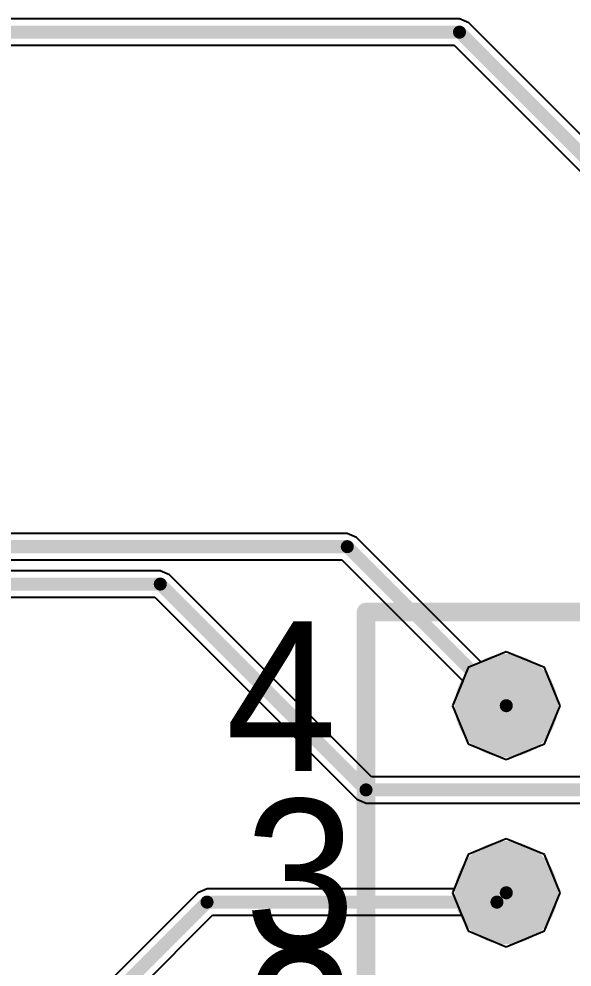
# Model space of a CAD drawing. Header units: millimetres. Extents: x 67 to 176, y 11 to 117.
# Drawn here: x 157.85 to 165.36, y 54.62 to 67.49 of the extents above; entities that cross this region are included whole.
import ezdxf

# ---------------------------------------------------------------- set-up
doc = ezdxf.new("R2010")
doc.units = ezdxf.units.MM
for name, color, linetype in [('BottomLayer', 5, 'Continuous'), ('BottomSolder', 6, 'Continuous'), ('MultiLayer', 9, 'Continuous'), ('PadHoleLayer', 156, 'Continuous'), ('TopLayer', 1, 'Continuous'), ('TopOverlay', 2, 'Continuous'), ('TopSolder', 216, 'Continuous')]:
    doc.layers.add(name, color=color, linetype=linetype)

# ---------------------------------------------------------------- blocks, each defined once
blk = doc.blocks.new('C_________53')
at = {"layer": 'BottomLayer', "const_width": 0.6}
for points in [[(2.24, 0, 1), (2.84, 0, 1)], [(-0.3, -2.54, 1), (0.3, -2.54, 1)], [(2.24, -2.54, 1), (2.84, -2.54, 1)], [(-0.3, -5.08, 1), (0.3, -5.08, 1)], [(2.24, -5.08, 1), (2.84, -5.08, 1)], [(-0.3, -7.62, 1), (0.3, -7.62, 1)], [(2.24, -7.62, 1), (2.84, -7.62, 1)]]:
    blk.add_lwpolyline(points, format="xyb", close=True, dxfattribs=at)
at = {"layer": 'BottomLayer'}
blk.add_solid([(-0.6, -0.6), (0.6, -0.6), (-0.6, 0.6), (0.6, 0.6)], dxfattribs=at)
at = {"layer": 'BottomSolder', "const_width": 0.702}
for points in [[(2.189, 0, 1), (2.891, 0, 1)], [(-0.351, -2.54, 1), (0.351, -2.54, 1)], [(2.189, -2.54, 1), (2.891, -2.54, 1)], [(-0.351, -5.08, 1), (0.351, -5.08, 1)], [(2.189, -5.08, 1), (2.891, -5.08, 1)], [(-0.351, -7.62, 1), (0.351, -7.62, 1)], [(2.189, -7.62, 1), (2.891, -7.62, 1)]]:
    blk.add_lwpolyline(points, format="xyb", close=True, dxfattribs=at)
at = {"layer": 'BottomSolder'}
blk.add_solid([(-0.702, -0.702), (0.702, -0.702), (-0.702, 0.702), (0.702, 0.702)], dxfattribs=at)
at = {"layer": 'MultiLayer', "const_width": 0.6}
for points in [[(2.24, 0, 1), (2.84, 0, 1)], [(-0.3, -2.54, 1), (0.3, -2.54, 1)], [(2.24, -2.54, 1), (2.84, -2.54, 1)], [(-0.3, -5.08, 1), (0.3, -5.08, 1)], [(2.24, -5.08, 1), (2.84, -5.08, 1)], [(-0.3, -7.62, 1), (0.3, -7.62, 1)], [(2.24, -7.62, 1), (2.84, -7.62, 1)]]:
    blk.add_lwpolyline(points, format="xyb", close=True, dxfattribs=at)
at = {"layer": 'MultiLayer'}
blk.add_solid([(-0.6, -0.6), (0.6, -0.6), (-0.6, 0.6), (0.6, 0.6)], dxfattribs=at)
at = {"layer": 'PadHoleLayer', "const_width": 0.3}
for points in [[(-0.15, 0, 1), (0.15, 0, 1)], [(2.39, 0, 1), (2.69, 0, 1)], [(-0.15, -2.54, 1), (0.15, -2.54, 1)], [(2.39, -2.54, 1), (2.69, -2.54, 1)], [(-0.15, -5.08, 1), (0.15, -5.08, 1)], [(2.39, -5.08, 1), (2.69, -5.08, 1)], [(-0.15, -7.62, 1), (0.15, -7.62, 1)], [(2.39, -7.62, 1), (2.69, -7.62, 1)]]:
    blk.add_lwpolyline(points, format="xyb", close=True, dxfattribs=at)
at = {"layer": 'TopLayer', "const_width": 0.6}
for points in [[(2.24, 0, 1), (2.84, 0, 1)], [(-0.3, -2.54, 1), (0.3, -2.54, 1)], [(2.24, -2.54, 1), (2.84, -2.54, 1)], [(-0.3, -5.08, 1), (0.3, -5.08, 1)], [(2.24, -5.08, 1), (2.84, -5.08, 1)], [(-0.3, -7.62, 1), (0.3, -7.62, 1)], [(2.24, -7.62, 1), (2.84, -7.62, 1)]]:
    blk.add_lwpolyline(points, format="xyb", close=True, dxfattribs=at)
at = {"layer": 'TopLayer'}
blk.add_solid([(-0.6, -0.6), (0.6, -0.6), (-0.6, 0.6), (0.6, 0.6)], dxfattribs=at)
at = {"layer": 'TopOverlay', "const_width": 0.254}
for points in [[(-1.778, 1.143), (-1.905, 1.016)], [(4.445, 1.143), (-1.778, 1.143)], [(4.445, 1.143), (4.445, -8.89)], [(-1.905, 1.016), (-1.905, -8.89)], [(4.445, -8.89), (-1.905, -8.89)]]:
    blk.add_lwpolyline(points, dxfattribs=at)
at = {"layer": 'TopOverlay', "const_width": 0.127}
for points in [[(-1.841, 1.143, 1), (-1.714, 1.143, 1)], [(-1.841, 1.143, 1), (-1.714, 1.143, 1)], [(4.381, 1.143, 1), (4.508, 1.143, 1)], [(4.381, 1.143, 1), (4.508, 1.143, 1)], [(-1.968, 1.016, 1), (-1.841, 1.016, 1)], [(-1.968, 1.016, 1), (-1.841, 1.016, 1)], [(-1.968, -8.89, 1), (-1.841, -8.89, 1)], [(-1.968, -8.89, 1), (-1.841, -8.89, 1)], [(4.381, -8.89, 1), (4.508, -8.89, 1)], [(4.381, -8.89, 1), (4.508, -8.89, 1)]]:
    blk.add_lwpolyline(points, format="xyb", close=True, dxfattribs=at)
at = {"layer": 'TopSolder', "const_width": 0.702}
for points in [[(2.189, 0, 1), (2.891, 0, 1)], [(-0.351, -2.54, 1), (0.351, -2.54, 1)], [(2.189, -2.54, 1), (2.891, -2.54, 1)], [(-0.351, -5.08, 1), (0.351, -5.08, 1)], [(2.189, -5.08, 1), (2.891, -5.08, 1)], [(-0.351, -7.62, 1), (0.351, -7.62, 1)], [(2.189, -7.62, 1), (2.891, -7.62, 1)]]:
    blk.add_lwpolyline(points, format="xyb", close=True, dxfattribs=at)
at = {"layer": 'TopSolder'}
blk.add_solid([(-0.702, -0.702), (0.702, -0.702), (-0.702, 0.702), (0.702, 0.702)], dxfattribs=at)

msp = doc.modelspace()

# ---------------------------------------------------------------- linework, layer by layer
at = {"layer": 'BottomLayer'}
for p, q in [((164.465, 58.898), (163.947, 58.684)), ((164.983, 58.684), (164.465, 58.898)), ((163.947, 58.684), (163.733, 58.166)), ((165.197, 58.166), (164.983, 58.684)), ((163.733, 58.166), (163.947, 57.648)), ((164.983, 57.648), (165.197, 58.166)), ((163.947, 57.648), (164.465, 57.434)), ((164.465, 57.434), (164.983, 57.648)), ((164.465, 56.358), (163.947, 56.144)), ((164.983, 56.144), (164.465, 56.358)), ((163.947, 56.144), (163.733, 55.626)), ((165.197, 55.626), (164.983, 56.144)), ((163.733, 55.626), (163.947, 55.108)), ((164.983, 55.108), (165.197, 55.626)), ((163.947, 55.108), (164.465, 54.894)), ((164.465, 54.894), (164.983, 55.108))]:
    msp.add_line(p, q, dxfattribs=at)
at = {"layer": 'TopLayer'}
for p, q in [((163.83, 67.489), (155.702, 67.489)), ((163.956, 67.436), (163.83, 67.489)), ((167.131, 64.261), (163.956, 67.436)), ((155.776, 67.131), (163.756, 67.131)), ((163.756, 67.131), (166.826, 64.061)), ((162.306, 60.504), (154.633, 60.504)), ((162.432, 60.451), (162.306, 60.504)), ((164.126, 58.758), (162.432, 60.451)), ((154.559, 60.146), (162.232, 60.146)), ((162.232, 60.146), (163.873, 58.505)), ((159.766, 59.996), (154.813, 59.996)), ((159.892, 59.943), (159.766, 59.996)), ((162.634, 57.202), (159.892, 59.943)), ((154.887, 59.638), (159.692, 59.638)), ((159.692, 59.638), (162.434, 56.897)), ((164.465, 58.898), (164.126, 58.758)), ((164.983, 58.684), (164.465, 58.898)), ((165.197, 58.166), (164.983, 58.684)), ((163.873, 58.505), (163.733, 58.166)), ((163.733, 58.166), (163.947, 57.648)), ((164.983, 57.648), (165.197, 58.166)), ((163.947, 57.648), (164.465, 57.434)), ((164.465, 57.434), (164.983, 57.648)), ((165.608, 57.202), (162.634, 57.202)), ((162.434, 56.897), (162.56, 56.844)), ((162.56, 56.844), (165.534, 56.844)), ((164.465, 56.358), (163.947, 56.144)), ((164.983, 56.144), (164.465, 56.358)), ((163.947, 56.144), (163.755, 55.678)), ((165.197, 55.626), (164.983, 56.144)), ((160.275, 55.625), (158.676, 54.027)), ((160.401, 55.678), (160.275, 55.625)), ((163.755, 55.678), (160.401, 55.678)), ((164.983, 55.108), (165.197, 55.626)), ((158.876, 53.722), (160.475, 55.32)), ((160.475, 55.32), (163.86, 55.32)), ((163.86, 55.32), (163.947, 55.108)), ((163.947, 55.108), (164.465, 54.894)), ((164.465, 54.894), (164.983, 55.108))]:
    msp.add_line(p, q, dxfattribs=at)
at = {"layer": 'TopLayer', "const_width": 0.178}
for points in [[(155.702, 67.31), (163.83, 67.31)], [(163.83, 67.31), (167.005, 64.135)], [(154.559, 60.325), (162.306, 60.325)], [(162.306, 60.325), (164.465, 58.166)], [(154.813, 59.817), (159.766, 59.817)], [(159.766, 59.817), (162.56, 57.023)], [(162.56, 57.023), (165.608, 57.023)], [(164.338, 55.499), (164.465, 55.626)], [(158.75, 53.848), (160.401, 55.499)], [(160.401, 55.499), (164.338, 55.499)]]:
    msp.add_lwpolyline(points, dxfattribs=at)
at = {"layer": 'TopLayer', "const_width": 0.0889}
for points in [[(163.786, 67.31, 1), (163.874, 67.31, 1)], [(163.786, 67.31, 1), (163.874, 67.31, 1)], [(162.262, 60.325, 1), (162.35, 60.325, 1)], [(162.262, 60.325, 1), (162.35, 60.325, 1)], [(159.722, 59.817, 1), (159.81, 59.817, 1)], [(159.722, 59.817, 1), (159.81, 59.817, 1)], [(164.421, 58.166, 1), (164.509, 58.166, 1)], [(162.516, 57.023, 1), (162.604, 57.023, 1)], [(162.516, 57.023, 1), (162.604, 57.023, 1)], [(164.421, 55.626, 1), (164.509, 55.626, 1)], [(160.357, 55.499, 1), (160.445, 55.499, 1)], [(160.357, 55.499, 1), (160.445, 55.499, 1)], [(164.294, 55.499, 1), (164.382, 55.499, 1)], [(164.294, 55.499, 1), (164.382, 55.499, 1)]]:
    msp.add_lwpolyline(points, format="xyb", close=True, dxfattribs=at)

# ---------------------------------------------------------------- block references
at = {"rotation": 180}
msp.add_blockref('C_________53', (167.005, 50.546), dxfattribs=at)

# ---------------------------------------------------------------- texts
at = {"layer": 'TopOverlay'}
for s, p in [('4', (160.655, 57.277)), ('3', (160.909, 54.864)), ('2', (160.909, 52.832))]:
    msp.add_text(s, height=2.032, dxfattribs=at).set_placement(p)

doc.saveas('drawing.dxf')
